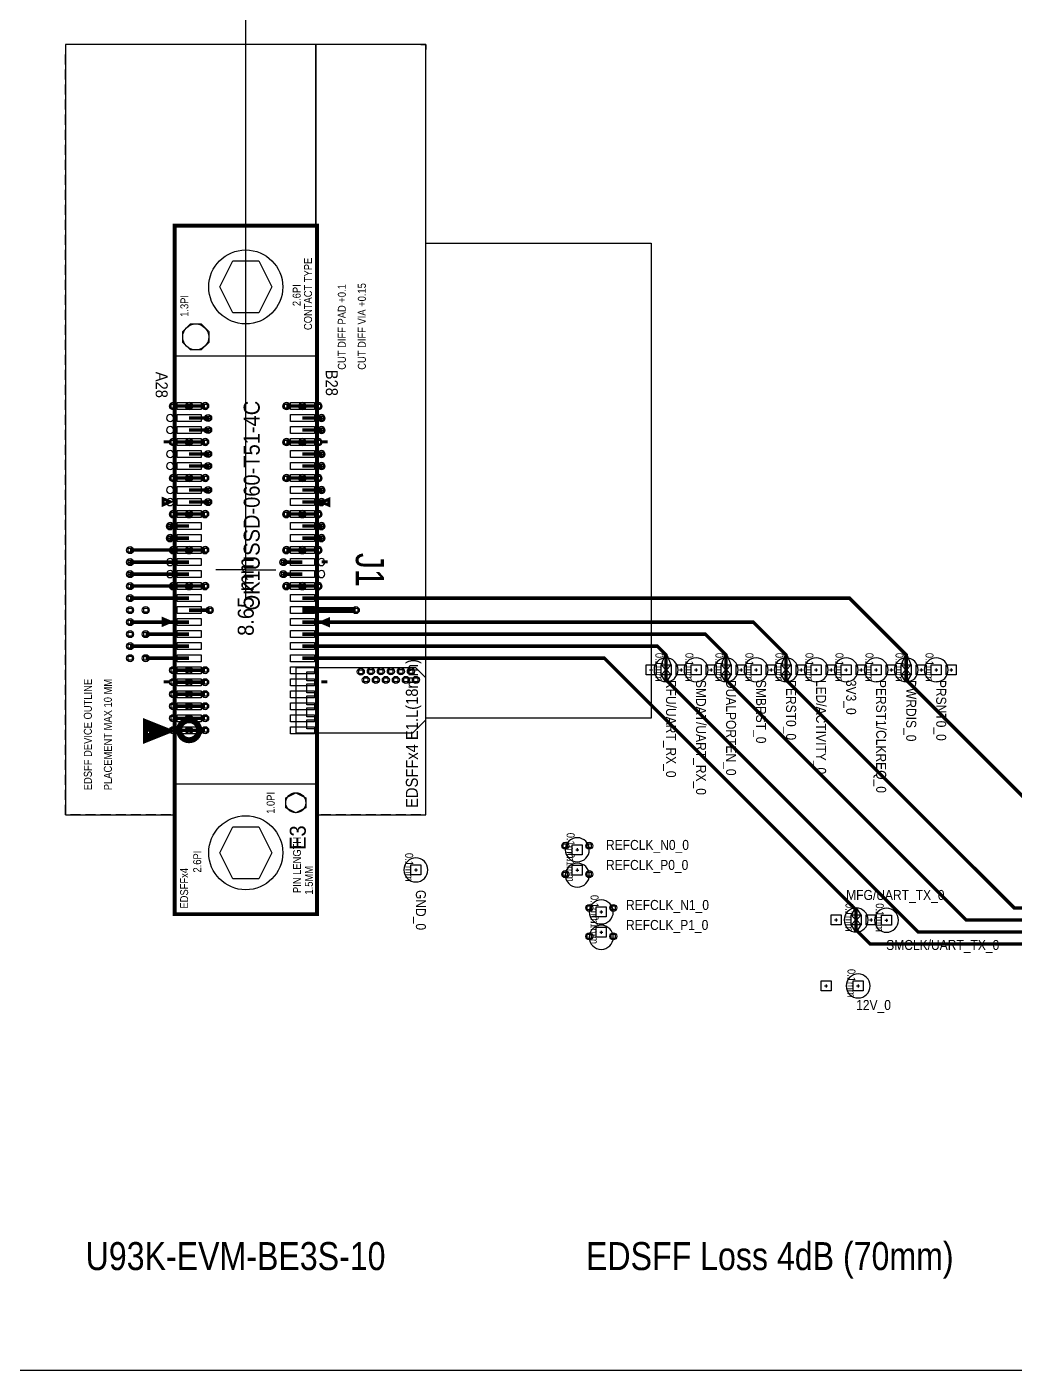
# Model space of a CAD drawing. Extents: x -65 to 700, y -155 to 755.
# Drawn here: x 12.1 to 61.4, y 450 to 517.1 of the extents above; entities that cross this region are included whole.
import ezdxf
from ezdxf.enums import TextEntityAlignment as Align

# ---------------------------------------------------------------- set-up
doc = ezdxf.new("R2010")
doc.units = 0
for name, color, linetype in [('BOARD_GEOMETRY_DIMENSION', 212, 'CONTINUOUS'), ('BOARD_GEOMETRY_OUTLINE', 254, 'CONTINUOUS'), ('BOARD_GEOMETRY_SILKSCREEN_TOP', 1, 'CONTINUOUS'), ('COMPONENT_VALUE_ASSEMBLY_TOP', 254, 'CONTINUOUS'), ('ETCH_TOP', 72, 'CONTINUOUS'), ('MANUFACTURING_NCBACKDRILL-16-4', 85, 'CONTINUOUS'), ('MANUFACTURING_NCBACKDRILL-16-6', 85, 'CONTINUOUS'), ('MANUFACTURING_NCLEGEND-1-16', 85, 'CONTINUOUS'), ('PACKAGE_GEOMETRY_ASSEMBLY_TOP', 142, 'CONTINUOUS'), ('PACKAGE_GEOMETRY_DISPLAY_TOP', 6, 'CONTINUOUS'), ('PACKAGE_GEOMETRY_PLACE_BOUND_TO', 85, 'CONTINUOUS'), ('PACKAGE_GEOMETRY_SILKSCREEN_TOP', 150, 'CONTINUOUS'), ('PIN_TOP', 72, 'CONTINUOUS'), ('REF_DES_SILKSCREEN_TOP', 150, 'CONTINUOUS'), ('VIA_CLASS_TOP', 72, 'CONTINUOUS')]:
    doc.layers.add(name, color=color, linetype=linetype)

# ---------------------------------------------------------------- blocks, each defined once
blk = doc.blocks.new('FIGURE_SQUARE')
blk.add_lwpolyline([(-0.5, -0.5), (-0.5, 0.5), (0.5, 0.5), (0.5, -0.5)], close=True)
blk = doc.blocks.new('FIGURE_CROSS')
for points in [[(-0.5, 0), (0.5, 0)], [(0, 0.5), (0, -0.5)]]:
    blk.add_lwpolyline(points)
blk = doc.blocks.new('FIGURE_HEX')
blk.add_lwpolyline([(-0.5, 0), (-0.25, 0.5), (0.25, 0.5), (0.5, 0), (0.25, -0.5), (-0.25, -0.5)], close=True)
blk = doc.blocks.new('FIGURE_OCT')
blk.add_lwpolyline([(-0.5, -0.2071), (-0.5, 0.2071), (-0.2071, 0.5), (0.2071, 0.5), (0.5, 0.2071), (0.5, -0.2071), (0.2071, -0.5), (-0.2071, -0.5)], close=True)

msp = doc.modelspace()

# ---------------------------------------------------------------- linework, layer by layer
at = {"layer": 'BOARD_GEOMETRY_DIMENSION'}
msp.add_lwpolyline([(23, 491), (23, 531)], dxfattribs=at)
at = {"layer": 'BOARD_GEOMETRY_OUTLINE'}
msp.add_lwpolyline([(0, 450), (72.5, 450), (72.5, 465.975, -0.429311), (73, 466.475), (79.75, 466.475), (80, 466.725), (80, 484.705), (79.75, 484.955), (73, 484.955, -0.410035), (72.5, 485.455), (72.5, 522), (0, 522)], format="xyb", close=True, dxfattribs=at)
at = {"layer": 'ETCH_TOP'}
for points, const_width in [([(20.17, 498.185), (19.37, 498.185)], 0.169), ([(20.97, 498.185), (20.17, 498.185)], 0.169), ([(25.03, 498.185), (25.83, 498.185)], 0.169), ([(25.83, 498.185), (26.63, 498.185)], 0.169), ([(20.17, 497.585), (21.12, 497.585)], 0.171), ([(25.83, 497.585), (26.78, 497.585)], 0.171), ([(20.17, 496.985), (21.12, 496.985)], 0.171), ([(25.83, 496.985), (26.78, 496.985)], 0.171), ([(19.37, 496.385), (20.17, 496.385)], 0.169), ([(20.17, 496.385), (20.97, 496.385)], 0.169), ([(25.83, 496.385), (25.03, 496.385)], 0.169), ([(26.63, 496.385), (25.83, 496.385)], 0.169), ([(20.17, 495.785), (21.12, 495.785)], 0.171), ([(25.83, 495.785), (26.78, 495.785)], 0.171), ([(20.17, 495.185), (21.12, 495.185)], 0.171), ([(25.83, 495.185), (26.78, 495.185)], 0.171), ([(20.17, 494.585), (19.37, 494.585)], 0.169), ([(20.97, 494.585), (20.17, 494.585)], 0.169), ([(25.03, 494.585), (25.83, 494.585)], 0.169), ([(25.83, 494.585), (26.63, 494.585)], 0.169), ([(20.17, 493.985), (21.12, 493.985)], 0.171), ([(20.17, 493.385), (21.12, 493.385)], 0.171), ([(25.83, 493.985), (26.78, 493.985)], 0.171), ([(25.83, 493.385), (26.78, 493.385)], 0.171), ([(20.17, 492.785), (19.37, 492.785)], 0.169), ([(20.97, 492.785), (20.17, 492.785)], 0.169), ([(25.03, 492.785), (25.83, 492.785)], 0.169), ([(25.83, 492.785), (26.63, 492.785)], 0.169), ([(20.17, 492.185), (19.22, 492.185)], 0.171), ([(25.83, 492.185), (26.78, 492.185)], 0.171), ([(20.17, 491.585), (19.22, 491.585)], 0.171), ([(25.83, 491.585), (26.78, 491.585)], 0.171), ([(19.37, 490.985), (17.22, 490.985)], 0.169), ([(20.17, 490.985), (19.37, 490.985)], 0.169), ([(20.97, 490.985), (20.17, 490.985)], 0.169), ([(25.03, 490.985), (25.83, 490.985)], 0.169), ([(25.83, 490.985), (26.63, 490.985)], 0.169), ([(20.17, 490.385), (17.22, 490.385)], 0.171), ([(25.83, 490.385), (24.88, 490.385)], 0.171), ([(20.17, 489.785), (17.22, 489.785)], 0.171), ([(25.83, 489.785), (24.88, 489.785)], 0.171), ([(17.22, 489.185), (19.37, 489.185)], 0.169), ([(19.37, 489.185), (20.17, 489.185)], 0.169), ([(20.17, 489.185), (20.97, 489.185)], 0.169), ([(25.03, 489.185), (25.83, 489.185)], 0.169), ([(25.83, 489.185), (26.63, 489.185)], 0.169), ([(20.17, 488.585), (17.22, 488.585)], 0.169), ([(25.83, 487.985), (28.5, 487.985)], 0.3), ([(25.83, 488.585), (53.1651, 488.585), (56.0001, 485.75), (56.0001, 485)], 0.169), ([(20.17, 487.385), (17.22, 487.385)], 0.169), ([(20.17, 487.985), (21.2, 487.985)], 0.169), ([(25.83, 487.385), (48.3651, 487.385), (50.0001, 485.75), (50.0001, 485)], 0.169), ([(20.17, 486.785), (18, 486.785)], 0.169), ([(25.83, 486.785), (45.965, 486.785), (47, 485.75), (47, 485)], 0.169), ([(20.17, 486.185), (17.22, 486.185)], 0.169), ([(25.83, 486.185), (43.5651, 486.185), (44.0001, 485.75), (44.0001, 485)], 0.169), ([(20.17, 485.585), (18, 485.585)], 0.169), ([(25.83, 485.585), (40.9151, 485.585), (53.4997, 473.0004), (53.4997, 472.5004)], 0.169), ([(20.17, 484.985), (19.37, 484.985)], 0.169), ([(20.97, 484.985), (20.17, 484.985)], 0.169), ([(77.43, 471.9), (56.6001, 471.9), (44.0001, 484.5), (44.0001, 485)], 0.169), ([(77.43, 472.5), (59, 472.5), (47, 484.5), (47, 485)], 0.169), ([(77.43, 473.1), (61.4001, 473.1), (50.0001, 484.5), (50.0001, 485)], 0.169), ([(56.0001, 485), (56.0001, 484.5), (65.5001, 475), (75.5, 475), (76.2, 474.3)], 0.169), ([(20.17, 484.385), (19.37, 484.385)], 0.169), ([(20.97, 484.385), (20.17, 484.385)], 0.169), ([(20.17, 483.785), (19.37, 483.785)], 0.169), ([(20.97, 483.785), (20.17, 483.785)], 0.169), ([(20.17, 483.185), (19.37, 483.185)], 0.169), ([(20.97, 483.185), (20.17, 483.185)], 0.169), ([(20.17, 482.585), (19.37, 482.585)], 0.169), ([(20.17, 481.985), (19.37, 481.985)], 0.169), ([(20.97, 482.585), (20.17, 482.585)], 0.169), ([(20.97, 481.985), (20.17, 481.985)], 0.169), ([(53.4997, 472.5004), (53.4997, 472.0004), (54.2001, 471.3), (77.43, 471.3)], 0.169)]:
    msp.add_lwpolyline(points, dxfattribs=dict(at, const_width=const_width))
for points in [[(43.9285, 485.6942), (43.7501, 485.25), (44.0001, 484.9789), (44.2501, 485.25), (44.0717, 485.6942, 0.55392)], [(46.9284, 485.6942), (46.75, 485.25), (47, 484.9789), (47.25, 485.25), (47.0716, 485.6942, 0.55392)], [(49.9285, 485.6942), (49.7501, 485.25), (50.0001, 484.9789), (50.2501, 485.25), (50.0717, 485.6942, 0.55392)], [(55.9285, 485.6942), (55.7501, 485.25), (56.0001, 484.9789), (56.2501, 485.25), (56.0717, 485.6942, 0.55392)], [(44.0596, 484.4424), (44.2501, 484.75), (44.0001, 485.0211), (43.7501, 484.75), (43.9406, 484.4424, 0.411765)], [(47.0595, 484.4424), (47.25, 484.75), (47, 485.0211), (46.75, 484.75), (46.9405, 484.4424, 0.411765)], [(50.0596, 484.4424), (50.2501, 484.75), (50.0001, 485.0211), (49.7501, 484.75), (49.9406, 484.4424, 0.411765)], [(56.0596, 484.4424), (56.2501, 484.75), (56.0001, 485.0211), (55.7501, 484.75), (55.9406, 484.4424, 0.411765)], [(53.4402, 473.058), (53.2497, 472.7504), (53.4997, 472.4793), (53.7497, 472.7504), (53.5592, 473.058, 0.411765)], [(53.5592, 471.9428), (53.7497, 472.2504), (53.4997, 472.5215), (53.2497, 472.2504), (53.4402, 471.9428, 0.411765)]]:
    msp.add_lwpolyline(points, format="xyb", close=True, dxfattribs=at)
for points in [[(31.5, 485.1), (25.5, 485.1), (25.5, 481.85), (31.35, 481.85), (32, 482.5), (32, 484.6)], [(26.05, 484.45), (26.05, 484.9), (26.5, 484.9), (26.5, 484.45)], [(26.05, 483.85), (26.05, 484.3), (26.5, 484.3), (26.5, 483.85)], [(26.05, 483.25), (26.05, 483.7), (26.5, 483.7), (26.5, 483.25)], [(26.05, 482.65), (26.05, 483.1), (26.5, 483.1), (26.5, 482.65)], [(26.05, 482.05), (26.05, 482.5), (26.5, 482.5), (26.5, 482.05)]]:
    msp.add_lwpolyline(points, close=True, dxfattribs=at)
at = {"layer": 'PACKAGE_GEOMETRY_ASSEMBLY_TOP'}
for points in [[(14.25, 516.25), (14, 516.25), (14, 516)], [(14, 515.25), (14, 515.75)], [(15, 516.25), (14.5, 516.25)], [(15.75, 516.25), (15.25, 516.25)], [(16.5, 516.25), (16, 516.25)], [(17.25, 516.25), (16.75, 516.25)], [(18, 516.25), (17.5, 516.25)], [(18.75, 516.25), (18.25, 516.25)], [(19.5, 516.25), (19, 516.25)], [(20.25, 516.25), (19.75, 516.25)], [(21, 516.25), (20.5, 516.25)], [(21.75, 516.25), (21.25, 516.25)], [(22.5, 516.25), (22, 516.25)], [(23.25, 516.25), (22.75, 516.25)], [(24, 516.25), (23.5, 516.25)], [(24.75, 516.25), (24.25, 516.25)], [(25.5, 516.25), (25, 516.25)], [(26.25, 516.25), (25.75, 516.25)], [(27, 516.25), (26.5, 516.25)], [(27.75, 516.25), (27.25, 516.25)], [(28.5, 516.25), (28, 516.25)], [(29.25, 516.25), (28.75, 516.25)], [(30, 516.25), (29.5, 516.25)], [(30.75, 516.25), (30.25, 516.25)], [(31.5, 516.25), (31, 516.25)], [(31.75, 516.25), (32, 516.25), (32, 516)], [(32, 515.25), (32, 515.75)], [(14, 514.5), (14, 515)], [(32, 514.5), (32, 515)], [(14, 513.75), (14, 514.25)], [(32, 513.75), (32, 514.25)], [(14, 513), (14, 513.5)], [(32, 513), (32, 513.5)], [(14, 512.25), (14, 512.75)], [(32, 512.25), (32, 512.75)], [(14, 511.5), (14, 512)], [(32, 511.5), (32, 512)], [(14, 510.75), (14, 511.25)], [(32, 510.75), (32, 511.25)], [(14, 510), (14, 510.5)], [(32, 510), (32, 510.5)], [(14, 509.25), (14, 509.75)], [(32, 509.25), (32, 509.75)], [(14, 508.5), (14, 509)], [(32, 508.5), (32, 509)], [(14, 507.75), (14, 508.25)], [(32, 507.75), (32, 508.25)], [(14, 507), (14, 507.5)], [(19.5, 472.86), (26.5, 472.86), (26.5, 507.14), (19.5, 507.14), (19.5, 472.86)], [(32, 507), (32, 507.5)], [(14, 506.25), (14, 506.75)], [(32, 506.25), (32, 506.75)], [(32, 506.335), (43.25, 506.335), (43.25, 482.585), (32, 482.585)], [(14, 505.5), (14, 506)], [(32, 505.5), (32, 506)], [(14, 504.75), (14, 505.25)], [(32, 504.75), (32, 505.25)], [(14, 504), (14, 504.5)], [(32, 504), (32, 504.5)], [(14, 503.25), (14, 503.75)], [(32, 503.25), (32, 503.75)], [(14, 502.5), (14, 503)], [(32, 502.5), (32, 503)], [(14, 501.75), (14, 502.25)], [(32, 501.75), (32, 502.25)], [(14, 501), (14, 501.5)], [(32, 501), (32, 501.5)], [(14, 500.25), (14, 500.75)], [(19.5, 500.69), (26.5, 500.69)], [(32, 500.25), (32, 500.75)], [(14, 499.5), (14, 500)], [(32, 499.5), (32, 500)], [(14, 498.75), (14, 499.25)], [(32, 498.75), (32, 499.25)], [(14, 498), (14, 498.5)], [(32, 498), (32, 498.5)], [(14, 497.25), (14, 497.75)], [(32, 497.25), (32, 497.75)], [(14, 496.5), (14, 497)], [(32, 496.5), (32, 497)], [(14, 495.75), (14, 496.25)], [(32, 495.75), (32, 496.25)], [(14, 495), (14, 495.5)], [(32, 495), (32, 495.5)], [(14, 494.25), (14, 494.75)], [(32, 494.25), (32, 494.75)], [(14, 493.5), (14, 494)], [(32, 493.5), (32, 494)], [(14, 492.75), (14, 493.25)], [(32, 492.75), (32, 493.25)], [(14, 492), (14, 492.5)], [(32, 492), (32, 492.5)], [(14, 491.25), (14, 491.75)], [(23, 488.5), (23, 491.5)], [(32, 491.25), (32, 491.75)], [(14, 490.5), (14, 491)], [(32, 490.5), (32, 491)], [(14, 489.75), (14, 490.25)], [(32, 489.75), (32, 490.25)], [(14, 489), (14, 489.5)], [(23, 490), (21.5, 490)], [(23, 490), (24.5, 490)], [(32, 489), (32, 489.5)], [(14, 488.25), (14, 488.75)], [(32, 488.25), (32, 488.75)], [(14, 487.5), (14, 488)], [(32, 487.5), (32, 488)], [(14, 486.75), (14, 487.25)], [(32, 486.75), (32, 487.25)], [(14, 486), (14, 486.5)], [(32, 486), (32, 486.5)], [(14, 485.25), (14, 485.75)], [(32, 485.25), (32, 485.75)], [(14, 484.5), (14, 485)], [(32, 484.5), (32, 485)], [(14, 483.75), (14, 484.25)], [(32, 483.75), (32, 484.25)], [(14, 483), (14, 483.5)], [(32, 483), (32, 483.5)], [(14, 482.25), (14, 482.75)], [(32, 482.25), (32, 482.75)], [(14, 481.5), (14, 482)], [(32, 481.5), (32, 482)], [(14, 480.75), (14, 481.25)], [(32, 480.75), (32, 481.25)], [(14, 480), (14, 480.5)], [(32, 480), (32, 480.5)], [(14, 479.25), (14, 479.75)], [(32, 479.25), (32, 479.75)], [(14, 478.5), (14, 479)], [(19.5, 479.31), (26.5, 479.31)], [(32, 478.5), (32, 479)], [(14, 477.75), (14, 478.25)], [(32, 477.75), (32, 478.25)], [(14.75, 477.75), (14.25, 477.75)], [(15.5, 477.75), (15, 477.75)], [(16.25, 477.75), (15.75, 477.75)], [(17, 477.75), (16.5, 477.75)], [(17.75, 477.75), (17.25, 477.75)], [(18.5, 477.75), (18, 477.75)], [(19.25, 477.75), (18.75, 477.75)], [(27.25, 477.75), (26.75, 477.75)], [(28, 477.75), (27.5, 477.75)], [(28.75, 477.75), (28.25, 477.75)], [(29.5, 477.75), (29, 477.75)], [(30.25, 477.75), (29.75, 477.75)], [(31, 477.75), (30.5, 477.75)], [(31.75, 477.75), (31.25, 477.75)]]:
    msp.add_lwpolyline(points, dxfattribs=at)
for points in [[(19.545, 498.185, 1), (19.195, 498.185, 1)], [(20.345, 498.185, 1), (19.995, 498.185, 1)], [(21.145, 498.185, 1), (20.795, 498.185, 1)], [(25.205, 498.185, 1), (24.855, 498.185, 1)], [(26.005, 498.185, 1), (25.655, 498.185, 1)], [(26.805, 498.185, 1), (26.455, 498.185, 1)], [(19.395, 497.585, 1), (19.045, 497.585, 1)], [(26.955, 497.585, 1), (26.605, 497.585, 1)], [(19.395, 496.985, 1), (19.045, 496.985, 1)], [(26.955, 496.985, 1), (26.605, 496.985, 1)], [(19.545, 496.385, 1), (19.195, 496.385, 1)], [(20.345, 496.385, 1), (19.995, 496.385, 1)], [(21.145, 496.385, 1), (20.795, 496.385, 1)], [(25.205, 496.385, 1), (24.855, 496.385, 1)], [(26.005, 496.385, 1), (25.655, 496.385, 1)], [(26.805, 496.385, 1), (26.455, 496.385, 1)], [(19.395, 495.785, 1), (19.045, 495.785, 1)], [(26.955, 495.785, 1), (26.605, 495.785, 1)], [(19.395, 495.185, 1), (19.045, 495.185, 1)], [(26.955, 495.185, 1), (26.605, 495.185, 1)], [(19.395, 493.985, 1), (19.045, 493.985, 1)], [(19.545, 494.585, 1), (19.195, 494.585, 1)], [(20.345, 494.585, 1), (19.995, 494.585, 1)], [(21.145, 494.585, 1), (20.795, 494.585, 1)], [(25.205, 494.585, 1), (24.855, 494.585, 1)], [(26.005, 494.585, 1), (25.655, 494.585, 1)], [(26.805, 494.585, 1), (26.455, 494.585, 1)], [(26.955, 493.985, 1), (26.605, 493.985, 1)], [(19.395, 493.385, 1), (19.045, 493.385, 1)], [(26.955, 493.385, 1), (26.605, 493.385, 1)], [(19.545, 492.785, 1), (19.195, 492.785, 1)], [(20.345, 492.785, 1), (19.995, 492.785, 1)], [(21.145, 492.785, 1), (20.795, 492.785, 1)], [(25.205, 492.785, 1), (24.855, 492.785, 1)], [(26.005, 492.785, 1), (25.655, 492.785, 1)], [(26.805, 492.785, 1), (26.455, 492.785, 1)], [(19.395, 492.185, 1), (19.045, 492.185, 1)], [(26.955, 492.185, 1), (26.605, 492.185, 1)], [(19.395, 491.585, 1), (19.045, 491.585, 1)], [(26.955, 491.585, 1), (26.605, 491.585, 1)], [(19.545, 490.985, 1), (19.195, 490.985, 1)], [(20.345, 490.985, 1), (19.995, 490.985, 1)], [(21.145, 490.985, 1), (20.795, 490.985, 1)], [(25.205, 490.985, 1), (24.855, 490.985, 1)], [(26.005, 490.985, 1), (25.655, 490.985, 1)], [(26.805, 490.985, 1), (26.455, 490.985, 1)], [(19.395, 490.385, 1), (19.045, 490.385, 1)], [(26.955, 490.385, 1), (26.605, 490.385, 1)], [(19.395, 489.785, 1), (19.045, 489.785, 1)], [(26.955, 489.785, 1), (26.605, 489.785, 1)], [(19.545, 489.185, 1), (19.195, 489.185, 1)], [(20.345, 489.185, 1), (19.995, 489.185, 1)], [(21.145, 489.185, 1), (20.795, 489.185, 1)], [(25.205, 489.185, 1), (24.855, 489.185, 1)], [(26.005, 489.185, 1), (25.655, 489.185, 1)], [(26.805, 489.185, 1), (26.455, 489.185, 1)]]:
    msp.add_lwpolyline(points, format="xyb", close=True, dxfattribs=at)
at = {"layer": 'PACKAGE_GEOMETRY_ASSEMBLY_TOP', "const_width": 0.3}
msp.add_lwpolyline([(20.67, 481.985, 1), (19.67, 481.985, 1), (20.67, 481.985)], format="xyb", dxfattribs=at)
at = {"layer": 'PACKAGE_GEOMETRY_PLACE_BOUND_TO'}
for points in [[(14, 477.75), (19.5, 477.75), (19.5, 507.14), (26.5, 507.14), (26.5, 516.25), (14, 516.25)], [(32, 516.25), (26.5, 516.25), (26.5, 477.75), (32, 477.75)], [(19.5, 472.86), (26.5, 472.86), (26.5, 507.14), (19.5, 507.14)], [(43.25, 482.585), (32, 482.585), (32, 506.335), (43.25, 506.335)]]:
    msp.add_lwpolyline(points, close=True, dxfattribs=at)
for points in [[(44.6001, 485, 1), (43.4001, 485, 1)], [(46.1, 485, 1), (44.9, 485, 1)], [(47.6, 485, 1), (46.4, 485, 1)], [(49.1, 485, 1), (47.9, 485, 1)], [(50.6001, 485, 1), (49.4001, 485, 1)], [(52.1, 485, 1), (50.9, 485, 1)], [(53.6, 485, 1), (52.4, 485, 1)], [(55.1, 485, 1), (53.9, 485, 1)], [(56.6001, 485, 1), (55.4001, 485, 1)], [(58.1, 485, 1), (56.9, 485, 1)], [(40.1662, 476.009, 1), (38.9662, 476.009, 1)], [(32.1, 475, 1), (30.9, 475, 1)], [(40.1662, 474.741, 1), (38.9662, 474.741, 1)], [(41.3639, 472.9, 1), (40.1639, 472.9, 1)], [(54.0997, 472.5004, 1), (52.8997, 472.5004, 1)], [(55.6146, 472.4854, 1), (54.4146, 472.4854, 1)], [(41.3639, 471.632, 1), (40.1639, 471.632, 1)], [(54.2, 469.2, 1), (53, 469.2, 1)]]:
    msp.add_lwpolyline(points, format="xyb", close=True, dxfattribs=at)
at = {"layer": 'PACKAGE_GEOMETRY_SILKSCREEN_TOP'}
for points, const_width in [([(19.42, 496.89), (19.42, 507.22), (26.58, 507.22), (26.58, 472.78), (19.42, 472.78), (19.42, 496.89)], 0.15), ([(19.2, 496.4), (18.9, 496.4)], 0.15), ([(27.1, 496.4), (26.8, 496.4)], 0.15), ([(19.225, 493.4), (18.875, 493.55), (18.875, 493.25), (19.225, 493.4)], 0.15), ([(26.805, 493.38), (27.155, 493.23), (27.155, 493.53), (26.805, 493.38)], 0.15), ([(19.2, 490.4), (18.9, 490.4)], 0.15), ([(27.1, 490.4), (26.8, 490.4)], 0.15), ([(19.225, 487.4), (18.875, 487.55), (18.875, 487.25), (19.225, 487.4)], 0.15), ([(26.785, 487.38), (27.135, 487.23), (27.135, 487.53), (26.785, 487.38)], 0.15), ([(19.2, 484.4), (18.9, 484.4)], 0.15), ([(27.08, 484.4), (26.78, 484.4)], 0.15), ([(19.218, 481.9442), (17.968, 482.4442), (17.968, 481.4442), (19.218, 481.9442), (18.018, 482.2942), (18.018, 481.6442), (18.918, 481.9442), (18.118, 482.1442), (18.118, 481.7942), (18.668, 481.9442), (18.168, 481.9442)], 0.2)]:
    msp.add_lwpolyline(points, dxfattribs=dict(at, const_width=const_width))
at = {"layer": 'PIN_TOP'}
for points in [[(20.77, 498.01), (19.57, 498.01), (19.57, 498.36), (20.77, 498.36)], [(26.43, 498.01), (25.23, 498.01), (25.23, 498.36), (26.43, 498.36)], [(20.77, 497.41), (19.57, 497.41), (19.57, 497.76), (20.77, 497.76)], [(26.43, 497.41), (25.23, 497.41), (25.23, 497.76), (26.43, 497.76)], [(20.77, 496.81), (19.57, 496.81), (19.57, 497.16), (20.77, 497.16)], [(26.43, 496.81), (25.23, 496.81), (25.23, 497.16), (26.43, 497.16)], [(20.77, 496.21), (19.57, 496.21), (19.57, 496.56), (20.77, 496.56)], [(26.43, 496.21), (25.23, 496.21), (25.23, 496.56), (26.43, 496.56)], [(20.77, 495.61), (19.57, 495.61), (19.57, 495.96), (20.77, 495.96)], [(26.43, 495.61), (25.23, 495.61), (25.23, 495.96), (26.43, 495.96)], [(20.77, 495.01), (19.57, 495.01), (19.57, 495.36), (20.77, 495.36)], [(26.43, 495.01), (25.23, 495.01), (25.23, 495.36), (26.43, 495.36)], [(20.77, 494.41), (19.57, 494.41), (19.57, 494.76), (20.77, 494.76)], [(20.77, 493.81), (19.57, 493.81), (19.57, 494.16), (20.77, 494.16)], [(26.43, 494.41), (25.23, 494.41), (25.23, 494.76), (26.43, 494.76)], [(26.43, 493.81), (25.23, 493.81), (25.23, 494.16), (26.43, 494.16)], [(20.77, 493.21), (19.57, 493.21), (19.57, 493.56), (20.77, 493.56)], [(26.43, 493.21), (25.23, 493.21), (25.23, 493.56), (26.43, 493.56)], [(20.77, 492.61), (19.57, 492.61), (19.57, 492.96), (20.77, 492.96)], [(26.43, 492.61), (25.23, 492.61), (25.23, 492.96), (26.43, 492.96)], [(20.77, 492.01), (19.57, 492.01), (19.57, 492.36), (20.77, 492.36)], [(26.43, 492.01), (25.23, 492.01), (25.23, 492.36), (26.43, 492.36)], [(20.77, 491.41), (19.57, 491.41), (19.57, 491.76), (20.77, 491.76)], [(26.43, 491.41), (25.23, 491.41), (25.23, 491.76), (26.43, 491.76)], [(20.77, 490.81), (19.57, 490.81), (19.57, 491.16), (20.77, 491.16)], [(26.43, 490.81), (25.23, 490.81), (25.23, 491.16), (26.43, 491.16)], [(20.77, 490.21), (19.57, 490.21), (19.57, 490.56), (20.77, 490.56)], [(26.43, 490.21), (25.23, 490.21), (25.23, 490.56), (26.43, 490.56)], [(20.77, 489.61), (19.57, 489.61), (19.57, 489.96), (20.77, 489.96)], [(26.43, 489.61), (25.23, 489.61), (25.23, 489.96), (26.43, 489.96)], [(20.77, 489.01), (19.57, 489.01), (19.57, 489.36), (20.77, 489.36)], [(26.43, 489.01), (25.23, 489.01), (25.23, 489.36), (26.43, 489.36)], [(20.77, 488.41), (19.57, 488.41), (19.57, 488.76), (20.77, 488.76)], [(20.77, 487.81), (19.57, 487.81), (19.57, 488.16), (20.77, 488.16)], [(26.43, 488.41), (25.23, 488.41), (25.23, 488.76), (26.43, 488.76)], [(26.43, 487.81), (25.23, 487.81), (25.23, 488.16), (26.43, 488.16)], [(20.77, 487.21), (19.57, 487.21), (19.57, 487.56), (20.77, 487.56)], [(26.43, 487.21), (25.23, 487.21), (25.23, 487.56), (26.43, 487.56)], [(20.77, 486.61), (19.57, 486.61), (19.57, 486.96), (20.77, 486.96)], [(26.43, 486.61), (25.23, 486.61), (25.23, 486.96), (26.43, 486.96)], [(20.77, 486.01), (19.57, 486.01), (19.57, 486.36), (20.77, 486.36)], [(26.43, 486.01), (25.23, 486.01), (25.23, 486.36), (26.43, 486.36)], [(20.77, 485.41), (19.57, 485.41), (19.57, 485.76), (20.77, 485.76)], [(26.43, 485.41), (25.23, 485.41), (25.23, 485.76), (26.43, 485.76)], [(20.77, 484.81), (19.57, 484.81), (19.57, 485.16), (20.77, 485.16)], [(26.43, 484.81), (25.23, 484.81), (25.23, 485.16), (26.43, 485.16)], [(43.7501, 485.25), (44.2501, 485.25), (44.2501, 484.75), (43.7501, 484.75)], [(45.25, 485.25), (45.75, 485.25), (45.75, 484.75), (45.25, 484.75)], [(46.75, 485.25), (47.25, 485.25), (47.25, 484.75), (46.75, 484.75)], [(48.25, 485.25), (48.75, 485.25), (48.75, 484.75), (48.25, 484.75)], [(49.7501, 485.25), (50.2501, 485.25), (50.2501, 484.75), (49.7501, 484.75)], [(51.25, 485.25), (51.75, 485.25), (51.75, 484.75), (51.25, 484.75)], [(52.75, 485.25), (53.25, 485.25), (53.25, 484.75), (52.75, 484.75)], [(54.25, 485.25), (54.75, 485.25), (54.75, 484.75), (54.25, 484.75)], [(55.7501, 485.25), (56.2501, 485.25), (56.2501, 484.75), (55.7501, 484.75)], [(57.25, 485.25), (57.75, 485.25), (57.75, 484.75), (57.25, 484.75)], [(20.77, 484.21), (19.57, 484.21), (19.57, 484.56), (20.77, 484.56)], [(26.43, 484.21), (25.23, 484.21), (25.23, 484.56), (26.43, 484.56)], [(20.77, 483.61), (19.57, 483.61), (19.57, 483.96), (20.77, 483.96)], [(26.43, 483.61), (25.23, 483.61), (25.23, 483.96), (26.43, 483.96)], [(20.77, 483.01), (19.57, 483.01), (19.57, 483.36), (20.77, 483.36)], [(20.77, 482.41), (19.57, 482.41), (19.57, 482.76), (20.77, 482.76)], [(26.43, 483.01), (25.23, 483.01), (25.23, 483.36), (26.43, 483.36)], [(26.43, 482.41), (25.23, 482.41), (25.23, 482.76), (26.43, 482.76)], [(20.77, 481.81), (19.57, 481.81), (19.57, 482.16), (20.77, 482.16)], [(26.43, 481.81), (25.23, 481.81), (25.23, 482.16), (26.43, 482.16)], [(39.3162, 476.259), (39.8162, 476.259), (39.8162, 475.759), (39.3162, 475.759)], [(31.25, 475.25), (31.75, 475.25), (31.75, 474.75), (31.25, 474.75)], [(39.3162, 475.241), (39.8162, 475.241), (39.8162, 474.741), (39.3162, 474.741)], [(40.5139, 473.15), (41.0139, 473.15), (41.0139, 472.65), (40.5139, 472.65)], [(53.2497, 472.7504), (53.7497, 472.7504), (53.7497, 472.2504), (53.2497, 472.2504)], [(54.7646, 472.7354), (55.2646, 472.7354), (55.2646, 472.2354), (54.7646, 472.2354)], [(40.5139, 472.132), (41.0139, 472.132), (41.0139, 471.632), (40.5139, 471.632)], [(53.35, 469.45), (53.85, 469.45), (53.85, 468.95), (53.35, 468.95)]]:
    msp.add_lwpolyline(points, close=True, dxfattribs=at)
for centre, radius in [((23, 504.14), 1.85), ((20.5, 501.64), 0.65), ((25.5, 478.36), 0.5), ((23, 475.86), 1.85)]:
    msp.add_circle(centre, radius, dxfattribs=at)
at = {"layer": 'VIA_CLASS_TOP'}
for points in [[(43, 484.75), (43, 485.25), (43.5, 485.25), (43.5, 484.75)], [(44.5001, 484.75), (44.5001, 485.25), (45.0001, 485.25), (45.0001, 484.75)], [(46, 484.75), (46, 485.25), (46.5, 485.25), (46.5, 484.75)], [(47.5, 484.75), (47.5, 485.25), (48, 485.25), (48, 484.75)], [(49, 484.75), (49, 485.25), (49.5, 485.25), (49.5, 484.75)], [(50.5001, 484.75), (50.5001, 485.25), (51.0001, 485.25), (51.0001, 484.75)], [(52, 484.75), (52, 485.25), (52.5, 485.25), (52.5, 484.75)], [(53.5, 484.75), (53.5, 485.25), (54, 485.25), (54, 484.75)], [(55, 484.75), (55, 485.25), (55.5, 485.25), (55.5, 484.75)], [(56.5001, 484.75), (56.5001, 485.25), (57.0001, 485.25), (57.0001, 484.75)], [(58, 484.75), (58, 485.25), (58.5, 485.25), (58.5, 484.75)], [(52.25, 472.25), (52.25, 472.75), (52.75, 472.75), (52.75, 472.25)], [(54, 472.25), (54, 472.75), (54.5, 472.75), (54.5, 472.25)], [(51.75, 468.95), (51.75, 469.45), (52.25, 469.45), (52.25, 468.95)]]:
    msp.add_lwpolyline(points, close=True, dxfattribs=at)
for centre in [(19.37, 498.185), (20.17, 498.185), (20.97, 498.185), (25.03, 498.185), (25.83, 498.185), (26.63, 498.185), (21.12, 497.585), (26.78, 497.585), (21.12, 496.985), (26.78, 496.985), (19.37, 496.385), (20.17, 496.385), (20.97, 496.385), (25.03, 496.385), (25.83, 496.385), (26.63, 496.385), (21.12, 495.785), (26.78, 495.785), (21.12, 495.185), (26.78, 495.185), (19.37, 494.585), (20.17, 494.585), (20.97, 494.585), (21.12, 493.985), (25.03, 494.585), (25.83, 494.585), (26.63, 494.585), (26.78, 493.985), (21.12, 493.385), (26.78, 493.385), (19.37, 492.785), (20.17, 492.785), (20.97, 492.785), (25.03, 492.785), (25.83, 492.785), (26.63, 492.785), (19.22, 492.185), (26.78, 492.185), (19.22, 491.585), (26.78, 491.585), (17.22, 490.985), (19.37, 490.985), (20.17, 490.985), (20.97, 490.985), (25.03, 490.985), (25.83, 490.985), (26.63, 490.985), (17.22, 490.385), (24.88, 490.385), (17.22, 489.785), (24.88, 489.785), (17.22, 489.185), (19.37, 489.185), (20.17, 489.185), (20.97, 489.185), (25.03, 489.185), (25.83, 489.185), (26.63, 489.185), (17.22, 488.585), (17.22, 487.985), (18, 487.985), (21.2, 487.985), (28.5, 487.985), (17.22, 487.385), (17.22, 486.785), (18, 486.785), (17.22, 486.185), (17.22, 485.585), (18, 485.585), (19.37, 484.985), (20.17, 484.985), (20.97, 484.985), (28.75, 484.91), (29.25, 484.925), (29.75, 484.925), (30.25, 484.925), (30.75, 484.925), (31.25, 484.925), (19.37, 484.385), (20.17, 484.385), (20.97, 484.385), (29, 484.5), (29.5, 484.5), (30, 484.5), (30.5, 484.5), (31, 484.5), (31.5, 484.5), (19.37, 483.785), (20.17, 483.785), (20.97, 483.785), (19.37, 483.185), (19.37, 482.585), (20.17, 483.185), (20.17, 482.585), (20.97, 483.185), (20.97, 482.585), (19.37, 481.985), (20.17, 481.985), (20.97, 481.985), (38.9662, 476.209), (40.1662, 476.209), (38.9662, 474.791), (40.1662, 474.791), (40.1639, 473.1), (41.3639, 473.1), (40.1639, 471.682), (41.3639, 471.682)]:
    msp.add_circle(centre, 0.175, dxfattribs=at)

# ---------------------------------------------------------------- block references
at = {"layer": 'MANUFACTURING_NCBACKDRILL-16-4'}
for p, xscale, yscale in [((26.78, 497.585), 0.2, 0.2), ((26.78, 496.985), 0.2, 0.2), ((26.78, 495.785), 0.2, 0.2), ((26.78, 495.185), 0.2, 0.2), ((26.78, 493.985), 0.2, 0.2), ((26.78, 493.385), 0.2, 0.2), ((26.78, 492.185), 0.2, 0.2), ((26.78, 491.585), 0.2, 0.2), ((24.88, 490.385), 0.2, 0.2), ((24.88, 489.785), 0.2, 0.2), ((39.5662, 476.009), 0.15, 0.15), ((39.5662, 474.991), 0.15, 0.15)]:
    msp.add_blockref('FIGURE_CROSS', p, dxfattribs=dict(at, xscale=xscale, yscale=yscale))
at = {"layer": 'MANUFACTURING_NCBACKDRILL-16-6'}
for p, xscale, yscale in [((21.12, 497.585), 0.2, 0.2), ((21.12, 496.985), 0.2, 0.2), ((21.12, 495.785), 0.2, 0.2), ((21.12, 495.185), 0.2, 0.2), ((21.12, 493.985), 0.2, 0.2), ((21.12, 493.385), 0.2, 0.2), ((19.22, 492.185), 0.2, 0.2), ((19.22, 491.585), 0.2, 0.2), ((17.22, 490.385), 0.2, 0.2), ((17.22, 489.785), 0.2, 0.2), ((40.7639, 472.9), 0.15, 0.15), ((40.7639, 471.882), 0.15, 0.15)]:
    msp.add_blockref('FIGURE_CROSS', p, dxfattribs=dict(at, xscale=xscale, yscale=yscale))
at = {"layer": 'MANUFACTURING_NCLEGEND-1-16'}
for name, p, xscale, yscale in [('FIGURE_HEX', (23, 504.14), 2.6, 2.6), ('FIGURE_OCT', (20.5, 501.64), 1.3, 1.3), ('FIGURE_SQUARE', (19.37, 498.185), 0.2, 0.2), ('FIGURE_SQUARE', (20.17, 498.185), 0.2, 0.2), ('FIGURE_SQUARE', (20.97, 498.185), 0.2, 0.2), ('FIGURE_SQUARE', (25.03, 498.185), 0.2, 0.2), ('FIGURE_SQUARE', (25.83, 498.185), 0.2, 0.2), ('FIGURE_SQUARE', (26.63, 498.185), 0.2, 0.2), ('FIGURE_SQUARE', (21.12, 497.585), 0.2, 0.2), ('FIGURE_SQUARE', (26.78, 497.585), 0.2, 0.2), ('FIGURE_SQUARE', (21.12, 496.985), 0.2, 0.2), ('FIGURE_SQUARE', (26.78, 496.985), 0.2, 0.2), ('FIGURE_SQUARE', (19.37, 496.385), 0.2, 0.2), ('FIGURE_SQUARE', (20.17, 496.385), 0.2, 0.2), ('FIGURE_SQUARE', (20.97, 496.385), 0.2, 0.2), ('FIGURE_SQUARE', (25.03, 496.385), 0.2, 0.2), ('FIGURE_SQUARE', (25.83, 496.385), 0.2, 0.2), ('FIGURE_SQUARE', (26.63, 496.385), 0.2, 0.2), ('FIGURE_SQUARE', (21.12, 495.785), 0.2, 0.2), ('FIGURE_SQUARE', (26.78, 495.785), 0.2, 0.2), ('FIGURE_SQUARE', (21.12, 495.185), 0.2, 0.2), ('FIGURE_SQUARE', (26.78, 495.185), 0.2, 0.2), ('FIGURE_SQUARE', (19.37, 494.585), 0.2, 0.2), ('FIGURE_SQUARE', (20.17, 494.585), 0.2, 0.2), ('FIGURE_SQUARE', (20.97, 494.585), 0.2, 0.2), ('FIGURE_SQUARE', (25.03, 494.585), 0.2, 0.2), ('FIGURE_SQUARE', (25.83, 494.585), 0.2, 0.2), ('FIGURE_SQUARE', (26.63, 494.585), 0.2, 0.2), ('FIGURE_SQUARE', (21.12, 493.985), 0.2, 0.2), ('FIGURE_SQUARE', (21.12, 493.385), 0.2, 0.2), ('FIGURE_SQUARE', (26.78, 493.985), 0.2, 0.2), ('FIGURE_SQUARE', (26.78, 493.385), 0.2, 0.2), ('FIGURE_SQUARE', (19.37, 492.785), 0.2, 0.2), ('FIGURE_SQUARE', (20.17, 492.785), 0.2, 0.2), ('FIGURE_SQUARE', (20.97, 492.785), 0.2, 0.2), ('FIGURE_SQUARE', (25.03, 492.785), 0.2, 0.2), ('FIGURE_SQUARE', (25.83, 492.785), 0.2, 0.2), ('FIGURE_SQUARE', (26.63, 492.785), 0.2, 0.2), ('FIGURE_SQUARE', (19.22, 492.185), 0.2, 0.2), ('FIGURE_SQUARE', (26.78, 492.185), 0.2, 0.2), ('FIGURE_SQUARE', (19.22, 491.585), 0.2, 0.2), ('FIGURE_SQUARE', (26.78, 491.585), 0.2, 0.2), ('FIGURE_SQUARE', (17.22, 490.985), 0.2, 0.2), ('FIGURE_SQUARE', (19.37, 490.985), 0.2, 0.2), ('FIGURE_SQUARE', (20.17, 490.985), 0.2, 0.2), ('FIGURE_SQUARE', (20.97, 490.985), 0.2, 0.2), ('FIGURE_SQUARE', (25.03, 490.985), 0.2, 0.2), ('FIGURE_SQUARE', (25.83, 490.985), 0.2, 0.2), ('FIGURE_SQUARE', (26.63, 490.985), 0.2, 0.2), ('FIGURE_SQUARE', (17.22, 490.385), 0.2, 0.2), ('FIGURE_SQUARE', (24.88, 490.385), 0.2, 0.2), ('FIGURE_SQUARE', (17.22, 489.785), 0.2, 0.2), ('FIGURE_SQUARE', (24.88, 489.785), 0.2, 0.2), ('FIGURE_SQUARE', (17.22, 489.185), 0.2, 0.2), ('FIGURE_SQUARE', (19.37, 489.185), 0.2, 0.2), ('FIGURE_SQUARE', (20.17, 489.185), 0.2, 0.2), ('FIGURE_SQUARE', (20.97, 489.185), 0.2, 0.2), ('FIGURE_SQUARE', (25.03, 489.185), 0.2, 0.2), ('FIGURE_SQUARE', (25.83, 489.185), 0.2, 0.2), ('FIGURE_SQUARE', (26.63, 489.185), 0.2, 0.2), ('FIGURE_SQUARE', (17.22, 488.585), 0.2, 0.2), ('FIGURE_SQUARE', (17.22, 487.985), 0.2, 0.2), ('FIGURE_SQUARE', (17.22, 487.385), 0.2, 0.2), ('FIGURE_SQUARE', (18, 487.985), 0.2, 0.2), ('FIGURE_SQUARE', (21.2, 487.985), 0.2, 0.2), ('FIGURE_SQUARE', (28.5, 487.985), 0.2, 0.2), ('FIGURE_SQUARE', (17.22, 486.785), 0.2, 0.2), ('FIGURE_SQUARE', (18, 486.785), 0.2, 0.2), ('FIGURE_SQUARE', (17.22, 486.185), 0.2, 0.2), ('FIGURE_SQUARE', (17.22, 485.585), 0.2, 0.2), ('FIGURE_SQUARE', (18, 485.585), 0.2, 0.2), ('FIGURE_SQUARE', (19.37, 484.985), 0.2, 0.2), ('FIGURE_SQUARE', (20.17, 484.985), 0.2, 0.2), ('FIGURE_SQUARE', (20.97, 484.985), 0.2, 0.2), ('FIGURE_SQUARE', (28.75, 484.91), 0.2, 0.2), ('FIGURE_SQUARE', (29.25, 484.925), 0.2, 0.2), ('FIGURE_SQUARE', (29.75, 484.925), 0.2, 0.2), ('FIGURE_SQUARE', (30.25, 484.925), 0.2, 0.2), ('FIGURE_SQUARE', (30.75, 484.925), 0.2, 0.2), ('FIGURE_SQUARE', (31.25, 484.925), 0.2, 0.2), ('FIGURE_CROSS', (43.25, 485), 0.15, 0.15), ('FIGURE_CROSS', (44.0001, 485), 0.15, 0.15), ('FIGURE_CROSS', (44.7501, 485), 0.15, 0.15), ('FIGURE_CROSS', (45.5, 485), 0.15, 0.15), ('FIGURE_CROSS', (46.25, 485), 0.15, 0.15), ('FIGURE_CROSS', (47, 485), 0.15, 0.15), ('FIGURE_CROSS', (47.75, 485), 0.15, 0.15), ('FIGURE_CROSS', (48.5, 485), 0.15, 0.15), ('FIGURE_CROSS', (49.25, 485), 0.15, 0.15), ('FIGURE_CROSS', (50.0001, 485), 0.15, 0.15), ('FIGURE_CROSS', (50.7501, 485), 0.15, 0.15), ('FIGURE_CROSS', (51.5, 485), 0.15, 0.15), ('FIGURE_CROSS', (52.25, 485), 0.15, 0.15), ('FIGURE_CROSS', (53, 485), 0.15, 0.15), ('FIGURE_CROSS', (53.75, 485), 0.15, 0.15), ('FIGURE_CROSS', (54.5, 485), 0.15, 0.15), ('FIGURE_CROSS', (55.25, 485), 0.15, 0.15), ('FIGURE_CROSS', (56.0001, 485), 0.15, 0.15), ('FIGURE_CROSS', (56.7501, 485), 0.15, 0.15), ('FIGURE_CROSS', (57.5, 485), 0.15, 0.15), ('FIGURE_CROSS', (58.25, 485), 0.15, 0.15), ('FIGURE_SQUARE', (19.37, 484.385), 0.2, 0.2), ('FIGURE_SQUARE', (20.17, 484.385), 0.2, 0.2), ('FIGURE_SQUARE', (20.97, 484.385), 0.2, 0.2), ('FIGURE_SQUARE', (29, 484.5), 0.2, 0.2), ('FIGURE_SQUARE', (29.5, 484.5), 0.2, 0.2), ('FIGURE_SQUARE', (30, 484.5), 0.2, 0.2), ('FIGURE_SQUARE', (30.5, 484.5), 0.2, 0.2), ('FIGURE_SQUARE', (31, 484.5), 0.2, 0.2), ('FIGURE_SQUARE', (31.5, 484.5), 0.2, 0.2), ('FIGURE_SQUARE', (19.37, 483.785), 0.2, 0.2), ('FIGURE_SQUARE', (20.17, 483.785), 0.2, 0.2), ('FIGURE_SQUARE', (20.97, 483.785), 0.2, 0.2), ('FIGURE_SQUARE', (19.37, 483.185), 0.2, 0.2), ('FIGURE_SQUARE', (20.17, 483.185), 0.2, 0.2), ('FIGURE_SQUARE', (20.97, 483.185), 0.2, 0.2), ('FIGURE_SQUARE', (19.37, 482.585), 0.2, 0.2), ('FIGURE_SQUARE', (19.37, 481.985), 0.2, 0.2), ('FIGURE_SQUARE', (20.17, 482.585), 0.2, 0.2), ('FIGURE_SQUARE', (20.17, 481.985), 0.2, 0.2), ('FIGURE_SQUARE', (20.97, 482.585), 0.2, 0.2), ('FIGURE_SQUARE', (20.97, 481.985), 0.2, 0.2), ('FIGURE_HEX', (23, 475.86), 2.6, 2.6), ('FIGURE_SQUARE', (38.9662, 476.209), 0.2, 0.2), ('FIGURE_CROSS', (39.5662, 476.009), 0.15, 0.15), ('FIGURE_SQUARE', (40.1662, 476.209), 0.2, 0.2), ('FIGURE_CROSS', (31.5, 475), 0.15, 0.15), ('FIGURE_SQUARE', (38.9662, 474.791), 0.2, 0.2), ('FIGURE_CROSS', (39.5662, 474.991), 0.15, 0.15), ('FIGURE_SQUARE', (40.1662, 474.791), 0.2, 0.2), ('FIGURE_SQUARE', (40.1639, 473.1), 0.2, 0.2), ('FIGURE_CROSS', (40.7639, 472.9), 0.15, 0.15), ('FIGURE_SQUARE', (41.3639, 473.1), 0.2, 0.2), ('FIGURE_CROSS', (52.5, 472.5), 0.15, 0.15), ('FIGURE_CROSS', (53.4997, 472.5004), 0.15, 0.15), ('FIGURE_CROSS', (54.25, 472.5), 0.15, 0.15), ('FIGURE_CROSS', (55.0146, 472.4854), 0.15, 0.15), ('FIGURE_SQUARE', (40.1639, 471.682), 0.2, 0.2), ('FIGURE_CROSS', (40.7639, 471.882), 0.15, 0.15), ('FIGURE_SQUARE', (41.3639, 471.682), 0.2, 0.2), ('FIGURE_CROSS', (52, 469.2), 0.15, 0.15), ('FIGURE_CROSS', (53.6, 469.2), 0.15, 0.15)]:
    msp.add_blockref(name, p, dxfattribs=dict(at, xscale=xscale, yscale=yscale))
at = {"layer": 'MANUFACTURING_NCLEGEND-1-16', "rotation": 90}
msp.add_blockref('FIGURE_HEX', (25.5, 478.36), dxfattribs=at)

# ---------------------------------------------------------------- texts
at = {"layer": 'BOARD_GEOMETRY_SILKSCREEN_TOP', "width": 0.857143}
for s, p in [('U93K-EVM-BE3S-10', (15, 455)), ('EDSFF Loss 4dB (70mm)', (40, 455))]:
    msp.add_text(s, height=1.4, dxfattribs=at).set_placement(p)
at = {"layer": 'COMPONENT_VALUE_ASSEMBLY_TOP', "width": 0.9375}
msp.add_text('OK1USSD-060-T51-4C', height=0.8, rotation=90, dxfattribs=at).set_placement((23.697, 487.971))
at = {"layer": 'PACKAGE_GEOMETRY_ASSEMBLY_TOP'}
for s, height, width, p in [('CONTACT TYPE', 0.4, 0.875, (26.31, 501.985)), ('2.6PI', 0.4, 0.875, (25.7434, 503.18)), ('CUT DIFF PAD +0.1', 0.4, 0.875, (28, 500)), ('CUT DIFF VIA +0.15', 0.4, 0.875, (29, 500)), ('1.3PI', 0.4, 0.875, (20.1333, 502.645)), ('EDSFFx4 E1.L(18mm)', 0.6, 0.916667, (31.6, 478.1)), ('EDSFF DEVICE OUTLINE', 0.4, 0.875, (15.31, 478.985)), ('PLACEMENT MAX 10 MM', 0.4, 0.875, (16.31, 478.985)), ('1.0PI', 0.4, 0.875, (24.4434, 477.805)), ('E3', 0.8, 0.9375, (26, 476)), ('PIN LENGTH', 0.4, 0.875, (25.76, 473.845)), ('2.6PI', 0.4, 0.875, (20.7734, 474.87)), ('EDSFFx4', 0.4, 0.875, (20.12, 473.07)), ('1.5MM', 0.4, 0.875, (26.3533, 473.77))]:
    msp.add_text(s, height=height, rotation=90, dxfattribs=dict(at, width=width)).set_placement(p)
at = {"layer": 'PACKAGE_GEOMETRY_DISPLAY_TOP', "width": 0.916667}
for s, p in [('A28', (18.5, 499.9)), ('B28', (27, 500))]:
    msp.add_text(s, height=0.6, rotation=270, dxfattribs=at).set_placement(p)
at = {"layer": 'PACKAGE_GEOMETRY_PLACE_BOUND_TO'}
for s, height, rotation, width, p in [('8.65 mm', 0.8, 90, 0.9375, (23.4, 486.7)), ('0.1mm', 0.4, 270, 0.875, (43.4667, 485.85)), ('0.1mm', 0.4, 270, 0.875, (44.9666, 485.85)), ('0.1mm', 0.4, 270, 0.875, (46.4666, 485.85)), ('0.1mm', 0.4, 270, 0.875, (47.9666, 485.85)), ('0.1mm', 0.4, 270, 0.875, (49.4667, 485.85)), ('0.1mm', 0.4, 270, 0.875, (50.9666, 485.85)), ('0.1mm', 0.4, 270, 0.875, (52.4666, 485.85)), ('0.1mm', 0.4, 270, 0.875, (53.9666, 485.85)), ('0.1mm', 0.4, 270, 0.875, (55.4667, 485.85)), ('0.1mm', 0.4, 270, 0.875, (56.9666, 485.85)), ('0.1mm', 0.4, 270, 0.875, (39.0328, 476.859)), ('0.1mm', 0.4, 270, 0.875, (30.9666, 475.85)), ('0.1mm', 0.4, 270, 0.875, (39.0328, 475.841)), ('0.1mm', 0.4, 270, 0.875, (40.2305, 473.75)), ('0.1mm', 0.4, 270, 0.875, (52.9663, 473.3504)), ('0.1mm', 0.4, 270, 0.875, (40.2305, 472.732)), ('0.1mm', 0.4, 270, 0.875, (54.4812, 473.3354)), ('0.1mm', 0.4, 270, 0.875, (53.0666, 470.05))]:
    msp.add_text(s, height=height, rotation=rotation, dxfattribs=dict(at, width=width)).set_placement(p)
at = {"layer": 'REF_DES_SILKSCREEN_TOP', "width": 0.857143}
msp.add_text('J1', height=1.4, rotation=270, dxfattribs=at).set_placement((28.5, 490), align=Align.CENTER)
at = {"layer": 'REF_DES_SILKSCREEN_TOP', "width": 0.9}
for s, p in [('RFU/UART_RX_0', (44, 484.5)), ('SMDAT/UART_RX_0', (45.5, 484.5)), ('DUALPORTEN_0', (47, 484.5)), ('SMBRST_0', (48.5, 484.5)), ('PERST0_0', (50, 484.5)), ('LED/ACTIVITY_0', (51.5, 484.5)), ('3V3_0', (53, 484.5)), ('PERST1/CLKREQ_0', (54.5, 484.5)), ('PWRDIS_0', (56, 484.5)), ('PRSNT0_0', (57.5, 484.5)), ('GND_0', (31.5, 474))]:
    msp.add_text(s, height=0.5, rotation=270, dxfattribs=at).set_placement(p)
for s, p in [('REFCLK_N0_0', (41, 476)), ('REFCLK_P0_0', (41, 475)), ('MFG/UART_TX_0', (53, 473.5)), ('REFCLK_N1_0', (42, 473)), ('REFCLK_P1_0', (42, 472)), ('SMCLK/UART_TX_0', (55, 471)), ('12V_0', (53.5, 468))]:
    msp.add_text(s, height=0.5, dxfattribs=at).set_placement(p)

doc.saveas('drawing.dxf')
